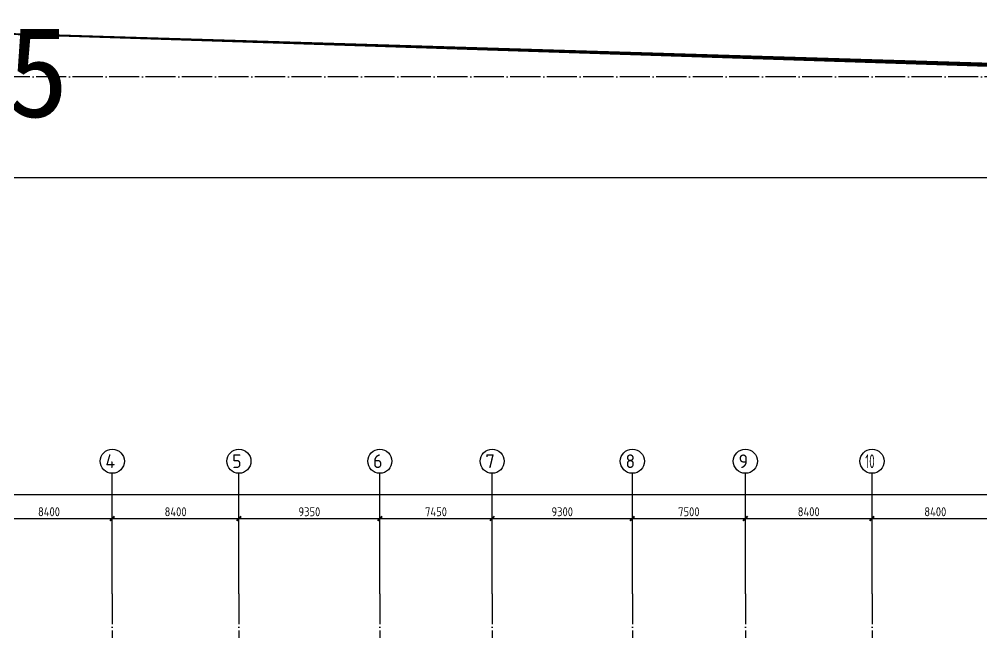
# Model space of a CAD drawing. Header units: inches. Extents: x 0 to 1813292486, y 0 to 3473589894.
# Drawn here: x 600441714 to 600505566, y 3473301120 to 3473341793 of the extents above; entities that cross this region are included whole.
import ezdxf
from ezdxf.enums import TextEntityAlignment as Align

# ---------------------------------------------------------------- set-up
doc = ezdxf.new("R2010")
doc.units = ezdxf.units.IN
doc.header["$LTSCALE"] = 1000
doc.header["$MEASUREMENT"] = 0
doc.linetypes.add('AX-MALL-GIRD-200$0$DOTE', pattern=[2.4200000000000004, 2, -0.2, 0.02, -0.2])
for name, color, linetype in [('A-Anno-Note', 241, 'Continuous'), ('AX-MALL-DIM-P02$0$A-Anno-Dims', 3, 'Continuous'), ('AX-MALL-DIM-P02$0$A-Detl-Thin', 131, 'Continuous'), ('AX-MALL-GIRD-200$0$A-Grid', 222, 'AX-MALL-GIRD-200$0$DOTE'), ('AX-MALL-GIRD-200$0$A-Grid-Iden', 11, 'Continuous'), ('AX-MALL-P02-200$0$A-Anno-Note', 241, 'Continuous'), ('AX-MALL-P02-200$0$X-Tlbk', 4, 'Continuous'), ('AX-MALL-WALL-P02$0$A-Anno-Note', 241, 'Continuous'), ('AX-MALL-WALL-P02-QT$0$A-Wind', 4, 'Continuous'), ('AX-MALL-ZTKD-P02$0$A-Anno-Note', 241, 'Continuous'), ('AXIS_TEXT', 7, 'Continuous')]:
    doc.layers.add(name, color=color, linetype=linetype)
doc.layers.add('yichutu', color=7, linetype='Continuous', true_color=0xffffff, plot=False)
doc.styles.add('AX-MALL-DIM-P02$0$_TCH_DIM_T3', font='gbenor.shx')
doc.styles.add('AX-MALL-GIRD-200$0$_TCH_AXIS', font='gbenor.shx', dxfattribs={"bigfont": 'gbcbig.shx'})
doc.styles.add('AX-MALL-GIRD-200$0$_TCH_DIM_T3', font='gbenor.shx')
doc.styles.add('COMPLEX', font='gbenor.shx', dxfattribs={"bigfont": 'gbcbig.shx'})
doc.styles.add('宋体', font='', dxfattribs={"width": 0.7, "height": 5})
doc.styles.get('宋体').set_extended_font_data('SimSun')
doc.dimstyles.new('AX-MALL-DIM-P02$0$_TCH_ARCH&&180', dxfattribs={"dimtxt": 535.5, "dimasz": 270, "dimexe": 450, "dimexo": 450, "dimgap": 137.25, "dimtad": 1, "dimdec": 0, "dimzin": 0, "dimdsep": 46, "dimtxsty": 'AX-MALL-DIM-P02$0$_TCH_DIM_T3', "dimblk": 'AX-MALL-DIM-P02$0$_ArchTick', "dimcen": 0.09, "dimclrt": 7, "dimazin": 2, "dimtfac": 1, "dimtdec": 0, "dimtix": 1, "dimtmove": 2, "dimatfit": 3, "dimfxl": 500, "dimtolj": 1, "dimtzin": 0, "dimarcsym": 0})
doc.dimstyles.new('AX-MALL-GIRD-200$0$_TCH_ARCH&&200', dxfattribs={"dimtxt": 595, "dimasz": 300, "dimexe": 500, "dimexo": 500, "dimgap": 152.5, "dimtad": 1, "dimdec": 0, "dimzin": 0, "dimdsep": 46, "dimtxsty": 'AX-MALL-GIRD-200$0$_TCH_DIM_T3', "dimblk": 'AX-MALL-GIRD-200$0$_ArchTick', "dimcen": 0.09, "dimclrt": 7, "dimazin": 2, "dimtfac": 1, "dimtdec": 0, "dimtix": 1, "dimtmove": 2, "dimatfit": 3, "dimfxl": 500, "dimtolj": 1, "dimtzin": 0, "dimarcsym": 0})

# ---------------------------------------------------------------- blocks, each defined once
blk = doc.blocks.new('_AXISO')
blk.add_circle((0, 0), 0.5)
at = {"layer": 'AXIS_TEXT', "style": 'COMPLEX', "width": 1.041666666666667}
blk.add_attdef('A', text='', height=0.56, dxfattribs=at).set_placement((-0.25, -0.28), (0.25, -0.28), align=Align.FIT)
blk = doc.blocks.new('AX-MALL-GIRD-200$0$_ArchTick')
at = {"color": 0, "linetype": 'ByBlock', "const_width": 0.4}
blk.add_lwpolyline([(-0.5, -0.5), (0.5, 0.5)], dxfattribs=at)
blk = doc.blocks.new('*D359')
at = {"layer": 'AX-MALL-GIRD-200$0$A-Grid-Iden', "color": 0, "lineweight": -2, "transparency": 16777216}
for p, q in [((600267989.9262162, 3473213084.920611), (600270293.9389054, 3473219269.70238)), ((600270119.3924896, 3473218801.158306), (600595288.9794267, 3473097665.945708)), ((600593159.5131532, 3473091949.708013), (600595463.5258425, 3473098134.489782))]:
    blk.add_line(p, q, dxfattribs=at)
at = {"layer": 'AX-MALL-GIRD-200$0$A-Grid-Iden', "color": 0, "lineweight": -2, "transparency": 16777216, "xscale": 300, "yscale": 300, "zscale": 300}
for p, rotation in [((600270119.3924896, 3473218801.158306), 159.568161308997), ((600595288.9794267, 3473097665.945708), 339.568161308997)]:
    blk.add_blockref('AX-MALL-GIRD-200$0$_ArchTick', p, dxfattribs=dict(at, rotation=rotation))
at = {"layer": 'AX-MALL-GIRD-200$0$A-Grid-Iden', "color": 7, "transparency": 16777216, "insert": (600432861.2777324, 3473158655.241673), "char_height": 595, "attachment_point": 5, "rotation": 339.56816132295063, "style": 'AX-MALL-GIRD-200$0$_TCH_DIM_T3'}
blk.add_mtext('\\A1;347000', dxfattribs=at)
blk = doc.blocks.new('*D362')
at = {"layer": 'AX-MALL-GIRD-200$0$A-Grid-Iden', "color": 0, "lineweight": -2, "transparency": 16777216}
for p, q in [((600283733.0070825, 3473207220.161038), (600285478.471241, 3473211905.601772)), ((600285303.9248252, 3473211437.057698), (600293175.4652574, 3473208504.677912)), ((600291604.5475144, 3473204287.781251), (600293350.0116732, 3473208973.221986))]:
    blk.add_line(p, q, dxfattribs=at)
at = {"layer": 'AX-MALL-GIRD-200$0$A-Grid-Iden', "color": 0, "lineweight": -2, "transparency": 16777216, "xscale": 300, "yscale": 300, "zscale": 300}
for p, rotation in [((600285303.9248252, 3473211437.057698), 159.5681613083594), ((600293175.4652574, 3473208504.677912), 339.5681613083594)]:
    blk.add_blockref('AX-MALL-GIRD-200$0$_ArchTick', p, dxfattribs=dict(at, rotation=rotation))
at = {"layer": 'AX-MALL-GIRD-200$0$A-Grid-Iden', "color": 7, "transparency": 16777216, "insert": (600289396.7868154, 3473210392.557472), "char_height": 595, "attachment_point": 5, "rotation": 339.56816132295063, "style": 'AX-MALL-GIRD-200$0$_TCH_DIM_T3'}
blk.add_mtext('\\A1;8400', dxfattribs=at)
blk = doc.blocks.new('*D363')
at = {"layer": 'AX-MALL-GIRD-200$0$A-Grid-Iden', "color": 0, "lineweight": -2, "transparency": 16777216}
for p, q in [((600291604.5475146, 3473204287.781252), (600293350.0116733, 3473208973.221986)), ((600293175.4652573, 3473208504.677913), (600301047.0056913, 3473205572.298126)), ((600299476.0879486, 3473201355.401465), (600301221.5521073, 3473206040.8422))]:
    blk.add_line(p, q, dxfattribs=at)
at = {"layer": 'AX-MALL-GIRD-200$0$A-Grid-Iden', "color": 0, "lineweight": -2, "transparency": 16777216, "xscale": 300, "yscale": 300, "zscale": 300}
for p, rotation in [((600293175.4652573, 3473208504.677913), 159.5681613092855), ((600301047.0056913, 3473205572.298126), 339.5681613092855)]:
    blk.add_blockref('AX-MALL-GIRD-200$0$_ArchTick', p, dxfattribs=dict(at, rotation=rotation))
at = {"layer": 'AX-MALL-GIRD-200$0$A-Grid-Iden', "color": 7, "transparency": 16777216, "insert": (600297268.3272486, 3473207460.177686), "char_height": 595, "attachment_point": 5, "rotation": 339.56816132295063, "style": 'AX-MALL-GIRD-200$0$_TCH_DIM_T3'}
blk.add_mtext('\\A1;8400', dxfattribs=at)
blk = doc.blocks.new('*D364')
at = {"layer": 'AX-MALL-GIRD-200$0$A-Grid-Iden', "color": 0, "lineweight": -2, "transparency": 16777216}
for p, q in [((600299476.0879483, 3473201355.401465), (600301221.5521069, 3473206040.842199)), ((600301047.005691, 3473205572.298125), (600309808.7798631, 3473202308.280149)), ((600308237.8621204, 3473198091.383489), (600309983.3262789, 3473202776.824223))]:
    blk.add_line(p, q, dxfattribs=at)
at = {"layer": 'AX-MALL-GIRD-200$0$A-Grid-Iden', "color": 0, "lineweight": -2, "transparency": 16777216, "xscale": 300, "yscale": 300, "zscale": 300}
for p, rotation in [((600301047.005691, 3473205572.298125), 159.5681613086145), ((600309808.7798631, 3473202308.280149), 339.5681613086145)]:
    blk.add_blockref('AX-MALL-GIRD-200$0$_ArchTick', p, dxfattribs=dict(at, rotation=rotation))
at = {"layer": 'AX-MALL-GIRD-200$0$A-Grid-Iden', "color": 7, "transparency": 16777216, "insert": (600305584.9845514, 3473204361.978803), "char_height": 595, "attachment_point": 5, "rotation": 339.5681613017562, "style": 'AX-MALL-GIRD-200$0$_TCH_DIM_T3'}
blk.add_mtext('\\A1;9350', dxfattribs=at)
blk = doc.blocks.new('*D365')
at = {"layer": 'AX-MALL-GIRD-200$0$A-Grid-Iden', "color": 0, "lineweight": -2, "transparency": 16777216}
for p, q in [((600308237.8621207, 3473198091.383489), (600309983.3262793, 3473202776.824223)), ((600309808.7798632, 3473202308.280149), (600316790.086557, 3473199707.538553)), ((600315219.1688145, 3473195490.641892), (600316964.6329731, 3473200176.082626))]:
    blk.add_line(p, q, dxfattribs=at)
at = {"layer": 'AX-MALL-GIRD-200$0$A-Grid-Iden', "color": 0, "lineweight": -2, "transparency": 16777216, "xscale": 300, "yscale": 300, "zscale": 300}
for p, rotation in [((600309808.7798632, 3473202308.280149), 159.5681613087634), ((600316790.086557, 3473199707.538553), 339.5681613087634)]:
    blk.add_blockref('AX-MALL-GIRD-200$0$_ArchTick', p, dxfattribs=dict(at, rotation=rotation))
at = {"layer": 'AX-MALL-GIRD-200$0$A-Grid-Iden', "color": 7, "transparency": 16777216, "insert": (600313456.5249845, 3473201429.599017), "char_height": 595, "attachment_point": 5, "rotation": 339.56816132295063, "style": 'AX-MALL-GIRD-200$0$_TCH_DIM_T3'}
blk.add_mtext('\\A1;7450', dxfattribs=at)
blk = doc.blocks.new('*D366')
at = {"layer": 'AX-MALL-GIRD-200$0$A-Grid-Iden', "color": 0, "lineweight": -2, "transparency": 16777216}
for p, q in [((600315219.1688145, 3473195490.641892), (600316964.6329728, 3473200176.082627)), ((600316790.086557, 3473199707.538553), (600325505.0063218, 3473196460.975219)), ((600323934.088579, 3473192244.078558), (600325679.5527376, 3473196929.519292))]:
    blk.add_line(p, q, dxfattribs=at)
at = {"layer": 'AX-MALL-GIRD-200$0$A-Grid-Iden', "color": 0, "lineweight": -2, "transparency": 16777216, "xscale": 300, "yscale": 300, "zscale": 300}
for p, rotation in [((600316790.086557, 3473199707.538553), 159.5681613095151), ((600325505.0063218, 3473196460.975219), 339.5681613095151)]:
    blk.add_blockref('AX-MALL-GIRD-200$0$_ArchTick', p, dxfattribs=dict(at, rotation=rotation))
at = {"layer": 'AX-MALL-GIRD-200$0$A-Grid-Iden', "color": 7, "transparency": 16777216, "insert": (600321304.6382135, 3473198505.946552), "char_height": 595, "attachment_point": 5, "rotation": 339.56816132295063, "style": 'AX-MALL-GIRD-200$0$_TCH_DIM_T3'}
blk.add_mtext('\\A1;9300', dxfattribs=at)
blk = doc.blocks.new('*D367')
at = {"layer": 'AX-MALL-GIRD-200$0$A-Grid-Iden', "color": 0, "lineweight": -2, "transparency": 16777216}
for p, q in [((600323934.0885789, 3473192244.078557), (600325679.5527377, 3473196929.519292)), ((600325505.0063219, 3473196460.975219), (600332533.1674238, 3473193842.778981)), ((600330962.2496811, 3473189625.88232), (600332707.7138397, 3473194311.323054))]:
    blk.add_line(p, q, dxfattribs=at)
at = {"layer": 'AX-MALL-GIRD-200$0$A-Grid-Iden', "color": 0, "lineweight": -2, "transparency": 16777216, "xscale": 300, "yscale": 300, "zscale": 300}
for p, rotation in [((600325505.0063219, 3473196460.975219), 159.5681613092353), ((600332533.1674238, 3473193842.778981), 339.5681613092353)]:
    blk.add_blockref('AX-MALL-GIRD-200$0$_ArchTick', p, dxfattribs=dict(at, rotation=rotation))
at = {"layer": 'AX-MALL-GIRD-200$0$A-Grid-Iden', "color": 7, "transparency": 16777216, "insert": (600329176.1786469, 3473195573.566766), "char_height": 595, "attachment_point": 5, "rotation": 339.5681613017562, "style": 'AX-MALL-GIRD-200$0$_TCH_DIM_T3'}
blk.add_mtext('\\A1;7500', dxfattribs=at)
blk = doc.blocks.new('*D368')
at = {"layer": 'AX-MALL-GIRD-200$0$A-Grid-Iden', "color": 0, "lineweight": -2, "transparency": 16777216}
for p, q in [((600330962.2496814, 3473189625.88232), (600332707.7138397, 3473194311.323054)), ((600332533.1674238, 3473193842.778981), (600340404.7078563, 3473190910.399195)), ((600338833.7901138, 3473186693.502534), (600340579.2542721, 3473191378.943268))]:
    blk.add_line(p, q, dxfattribs=at)
at = {"layer": 'AX-MALL-GIRD-200$0$A-Grid-Iden', "color": 0, "lineweight": -2, "transparency": 16777216, "xscale": 300, "yscale": 300, "zscale": 300}
for p, rotation in [((600332533.1674238, 3473193842.778981), 159.5681613089271), ((600340404.7078563, 3473190910.399195), 339.5681613089271)]:
    blk.add_blockref('AX-MALL-GIRD-200$0$_ArchTick', p, dxfattribs=dict(at, rotation=rotation))
at = {"layer": 'AX-MALL-GIRD-200$0$A-Grid-Iden', "color": 7, "transparency": 16777216, "insert": (600336626.0294138, 3473192798.278753), "char_height": 595, "attachment_point": 5, "rotation": 339.56816132295063, "style": 'AX-MALL-GIRD-200$0$_TCH_DIM_T3'}
blk.add_mtext('\\A1;8400', dxfattribs=at)
blk = doc.blocks.new('*D369')
at = {"layer": 'AX-MALL-GIRD-200$0$A-Grid-Iden', "color": 0, "lineweight": -2, "transparency": 16777216}
for p, q in [((600338833.7901137, 3473186693.502534), (600340579.2542722, 3473191378.943268)), ((600340404.7078564, 3473190910.399195), (600348276.248289, 3473187978.019409)), ((600346705.330546, 3473183761.122748), (600348450.7947048, 3473188446.563482))]:
    blk.add_line(p, q, dxfattribs=at)
at = {"layer": 'AX-MALL-GIRD-200$0$A-Grid-Iden', "color": 0, "lineweight": -2, "transparency": 16777216, "xscale": 300, "yscale": 300, "zscale": 300}
for p, rotation in [((600340404.7078564, 3473190910.399195), 159.5681613094948), ((600348276.248289, 3473187978.019409), 339.5681613094948)]:
    blk.add_blockref('AX-MALL-GIRD-200$0$_ArchTick', p, dxfattribs=dict(at, rotation=rotation))
at = {"layer": 'AX-MALL-GIRD-200$0$A-Grid-Iden', "color": 7, "transparency": 16777216, "insert": (600344497.5698467, 3473189865.898968), "char_height": 595, "attachment_point": 5, "rotation": 339.5681613017562, "style": 'AX-MALL-GIRD-200$0$_TCH_DIM_T3'}
blk.add_mtext('\\A1;8400', dxfattribs=at)
blk = doc.blocks.new('*D370')
at = {"layer": 'AX-MALL-GIRD-200$0$A-Grid-Iden', "color": 0, "lineweight": -2, "transparency": 16777216}
for p, q in [((600346705.3305463, 3473183761.122748), (600348450.7947048, 3473188446.563482)), ((600348276.2482888, 3473187978.019408), (600356147.7887223, 3473185045.639622)), ((600354576.8709795, 3473180828.742961), (600356322.3351383, 3473185514.183695))]:
    blk.add_line(p, q, dxfattribs=at)
at = {"layer": 'AX-MALL-GIRD-200$0$A-Grid-Iden', "color": 0, "lineweight": -2, "transparency": 16777216, "xscale": 300, "yscale": 300, "zscale": 300}
for p, rotation in [((600348276.2482888, 3473187978.019408), 159.5681613081501), ((600356147.7887223, 3473185045.639622), 339.5681613081501)]:
    blk.add_blockref('AX-MALL-GIRD-200$0$_ArchTick', p, dxfattribs=dict(at, rotation=rotation))
at = {"layer": 'AX-MALL-GIRD-200$0$A-Grid-Iden', "color": 7, "transparency": 16777216, "insert": (600352369.1102798, 3473186933.519182), "char_height": 595, "attachment_point": 5, "rotation": 339.56816132295063, "style": 'AX-MALL-GIRD-200$0$_TCH_DIM_T3'}
blk.add_mtext('\\A1;8400', dxfattribs=at)
blk = doc.blocks.new('AX-MALL-DIM-P02$0$_ArchTick')
at = {"color": 0, "linetype": 'ByBlock', "const_width": 0.4}
blk.add_lwpolyline([(-0.5, -0.5), (0.5, 0.5)], dxfattribs=at)
blk = doc.blocks.new('*D1101')
at = {"layer": 'AX-MALL-DIM-P02$0$A-Anno-Dims', "color": 0, "lineweight": -2, "transparency": 16777216}
for p, q in [((600287407.3304473, 3473193020.971786), (600287864.4085702, 3473194247.930027)), ((600287707.3167428, 3473193826.24038), (600311321.9368297, 3473185029.098092)), ((600311021.9505342, 3473184223.829497), (600311479.0286571, 3473185450.787738))]:
    blk.add_line(p, q, dxfattribs=at)
at = {"layer": 'AX-MALL-DIM-P02$0$A-Anno-Dims', "color": 0, "lineweight": -2, "transparency": 16777216, "xscale": 270, "yscale": 270, "zscale": 270}
for p, rotation in [((600287707.3167428, 3473193826.24038), 159.5681541032231), ((600311321.9368297, 3473185029.098092), 339.5681541032231)]:
    blk.add_blockref('AX-MALL-DIM-P02$0$_ArchTick', p, dxfattribs=dict(at, rotation=rotation))
at = {"layer": 'AX-MALL-DIM-P02$0$A-Anno-Dims', "color": 7, "transparency": 16777216, "insert": (600299656.0094309, 3473189807.189918), "char_height": 535.5, "attachment_point": 5, "rotation": 339.5681541032231, "style": 'AX-MALL-DIM-P02$0$_TCH_DIM_T3'}
blk.add_mtext('\\A1;25200', dxfattribs=at)
blk = doc.blocks.new('*D1107')
at = {"layer": 'AX-MALL-DIM-P02$0$A-Anno-Dims', "color": 0, "lineweight": -2, "transparency": 16777216}
for p, q in [((600337892.9493351, 3473174213.590119), (600338350.027458, 3473175440.548359)), ((600338192.9356308, 3473175018.858713), (600366422.7174414, 3473164502.432598)), ((600366122.7311455, 3473163697.164003), (600366579.8092686, 3473164924.122244))]:
    blk.add_line(p, q, dxfattribs=at)
at = {"layer": 'AX-MALL-DIM-P02$0$A-Anno-Dims', "color": 0, "lineweight": -2, "transparency": 16777216, "xscale": 270, "yscale": 270, "zscale": 270}
for p, rotation in [((600338192.9356308, 3473175018.858713), 159.5681541031688), ((600366422.7174414, 3473164502.432598), 339.5681541031688)]:
    blk.add_blockref('AX-MALL-DIM-P02$0$_ArchTick', p, dxfattribs=dict(at, rotation=rotation))
at = {"layer": 'AX-MALL-DIM-P02$0$A-Anno-Dims', "color": 7, "transparency": 16777216, "insert": (600352449.2091802, 3473170140.166337), "char_height": 535.5, "attachment_point": 5, "rotation": 339.56815410316875, "style": 'AX-MALL-DIM-P02$0$_TCH_DIM_T3'}
blk.add_mtext('\\A1;30125', dxfattribs=at)
blk = doc.blocks.new('yct-2230-841-446111.5-168242.05-200.05-7.0')
at = {"layer": 'yichutu', "color": 7, "true_color": 0xffffff}
blk.add_lwpolyline([(0, 0), (0, 168242.05), (446111.5, 168242.05), (446111.5, 0)], close=True, dxfattribs=at)
at = {"layer": 'yichutu', "color": 7, "true_color": 0xffffff, "style": '宋体'}
blk.add_text('A0+7/8 1:200.05', height=6001.5, dxfattribs=at).set_placement((0, 172243.05))
blk = doc.blocks.new('AX-MALL-GIRD-200')
at = {"layer": 'AX-MALL-GIRD-200$0$A-Grid'}
for p, q in [((600291430.0010993, 3473203819.237178), (600252700.4621501, 3473099855.510097)), ((600299301.5415328, 3473200886.857392), (600260572.0025835, 3473096923.130311)), ((600308063.3157052, 3473197622.839416), (600269333.7767559, 3473093659.112334)), ((600315044.6223986, 3473195022.09782), (600276315.0834494, 3473091058.370738)), ((600323759.5421638, 3473191775.534485), (600285030.0032144, 3473087811.807404)), ((600330787.703265, 3473189157.338247), (600292058.1643155, 3473085193.611165)), ((600338659.2436979, 3473186224.958461), (600299929.7047486, 3473082261.23138))]:
    blk.add_line(p, q, dxfattribs=at)
blk.add_lwpolyline([(600121810.723207, 3473109514.681516), (600627098.0007555, 3472921280.343968), (600690585.7046146, 3473091703.708048), (600185298.4270658, 3473279938.045597)], close=True, dxfattribs=at)
at = {"layer": 'AX-MALL-GIRD-200$0$A-Grid-Iden'}
for p, q in [((600291430.0010995, 3473203819.237178), (600294222.743753, 3473211315.942352)), ((600299301.5415328, 3473200886.857391), (600302094.2841862, 3473208383.562566)), ((600308063.3157052, 3473197622.839415), (600310856.0583587, 3473205119.54459)), ((600315044.6223986, 3473195022.097819), (600317837.3650521, 3473202518.802993)), ((600323759.5421637, 3473191775.534484), (600326552.2848172, 3473199272.239659)), ((600330787.703265, 3473189157.338246), (600333580.4459184, 3473196654.043421)), ((600338659.2436979, 3473186224.95846), (600341451.9863514, 3473193721.663635))]:
    blk.add_line(p, q, dxfattribs=at)
ref = blk.add_blockref('_AXISO', (600294502.0180184, 3473212065.61287), dxfattribs=dict(at, xscale=1600, yscale=1600, zscale=1600))
ref.add_attrib('A', '4', dxfattribs={"height": 905.0966799187808, "rotation": 339.5681613156389, "style": 'AX-MALL-GIRD-200$0$_TCH_AXIS', "width": 1.049999999937652}).set_placement((600293919.9589515, 3473211799.516566), (600294513.6677108, 3473211578.342632), align=Align.FIT)
ref = blk.add_blockref('_AXISO', (600302373.5584517, 3473209133.233083), dxfattribs=dict(at, xscale=1600, yscale=1600, zscale=1600))
ref.add_attrib('A', '5', dxfattribs={"height": 905.0966799187808, "rotation": 339.5681613118755, "style": 'AX-MALL-GIRD-200$0$_TCH_AXIS', "width": 1.049999999752518}).set_placement((600301791.4993851, 3473208867.13678), (600302385.2081443, 3473208645.962846), align=Align.FIT)
ref = blk.add_blockref('_AXISO', (600311135.3326241, 3473205869.215107), dxfattribs=dict(at, xscale=1600, yscale=1600, zscale=1600))
ref.add_attrib('A', '6', dxfattribs={"height": 905.0966799187808, "rotation": 339.5681613231658, "style": 'AX-MALL-GIRD-200$0$_TCH_AXIS', "width": 1.050000000307921}).set_placement((600310553.2735572, 3473205603.118804), (600311146.9823167, 3473205381.94487), align=Align.FIT)
ref = blk.add_blockref('_AXISO', (600318116.6393175, 3473203268.473511), dxfattribs=dict(at, xscale=1600, yscale=1600, zscale=1600))
ref.add_attrib('A', '7', dxfattribs={"height": 905.0966799187808, "rotation": 339.5681613156389, "style": 'AX-MALL-GIRD-200$0$_TCH_AXIS', "width": 1.049999999937652}).set_placement((600317534.580251, 3473203002.377207), (600318128.2890103, 3473202781.203273), align=Align.FIT)
ref = blk.add_blockref('_AXISO', (600326831.5590826, 3473200021.910176), dxfattribs=dict(at, xscale=1600, yscale=1600, zscale=1600))
ref.add_attrib('A', '8', dxfattribs={"height": 905.0966799187808, "rotation": 339.5681613156389, "style": 'AX-MALL-GIRD-200$0$_TCH_AXIS', "width": 1.049999999937653}).set_placement((600326249.5000157, 3473199755.813873), (600326843.208775, 3473199534.639939), align=Align.FIT)
ref = blk.add_blockref('_AXISO', (600333859.7201838, 3473197403.713938), dxfattribs=dict(at, xscale=1600, yscale=1600, zscale=1600))
ref.add_attrib('A', '9', dxfattribs={"height": 905.0966799187808, "rotation": 339.5681613118755, "style": 'AX-MALL-GIRD-200$0$_TCH_AXIS', "width": 1.049999999752518}).set_placement((600333277.6611173, 3473197137.617634), (600333871.3698765, 3473196916.4437), align=Align.FIT)
ref = blk.add_blockref('_AXISO', (600341731.2606168, 3473194471.334152), dxfattribs=dict(at, xscale=1600, yscale=1600, zscale=1600))
ref.add_attrib('A', '10', dxfattribs={"height": 905.0966799187808, "rotation": 339.5681613231658, "style": 'AX-MALL-GIRD-200$0$_TCH_AXIS', "width": 0.5250000001539602}).set_placement((600341149.20155, 3473194205.237849), (600341742.9103096, 3473193984.063915), align=Align.FIT)
for base, p1, p2, angle, picture, middle, turn in [((600595288.9794267, 3473097665.945708), (600267815.3798003, 3473212616.376537), (600592984.9667375, 3473091481.163939), 339.568161308997, '*D359', (600432861.2777324, 3473158655.241673), 339.5681613229506), ((600293175.4652574, 3473208504.677912), (600283558.4606665, 3473206751.616964), (600291430.0010988, 3473203819.237178), 339.56816130835944, '*D362', (600289396.7868154, 3473210392.557472), 339.5681613229506), ((600301047.0056913, 3473205572.298126), (600291430.0010989, 3473203819.237178), (600299301.5415328, 3473200886.857392), 339.56816131233336, '*D363', (600297268.3272486, 3473207460.177686), 339.5681613229506), ((600309808.7798631, 3473202308.280149), (600299301.5415326, 3473200886.857392), (600308063.3157048, 3473197622.839416), 339.5681613113527, '*D364', (600305584.9845514, 3473204361.978803), 339.5681613017562), ((600316790.086557, 3473199707.538553), (600308063.3157048, 3473197622.839416), (600315044.6223986, 3473195022.097819), 339.56816130189037, '*D365', (600313456.5249845, 3473201429.599017), 339.5681613229506), ((600325505.0063218, 3473196460.975219), (600315044.6223987, 3473195022.097819), (600323759.5421634, 3473191775.534485), 339.568161312268, '*D366', (600321304.6382135, 3473198505.946552), 339.5681613229506), ((600332533.1674238, 3473193842.778981), (600323759.5421634, 3473191775.534485), (600330787.7032653, 3473189157.338247), 339.5681613092353, '*D367', (600329176.1786469, 3473195573.566766), 339.5681613017562), ((600340404.7078563, 3473190910.399195), (600330787.7032653, 3473189157.338247), (600338659.2436978, 3473186224.958461), 339.56816130892713, '*D368', (600336626.0294138, 3473192798.278753), 339.5681613229506), ((600348276.248289, 3473187978.019409), (600338659.2436978, 3473186224.958461), (600346530.7841305, 3473183292.578675), 339.5681613094948, '*D369', (600344497.5698467, 3473189865.898968), 339.5681613017562), ((600356147.7887223, 3473185045.639622), (600346530.7841303, 3473183292.578675), (600354402.3245637, 3473180360.198888), 339.56816130510225, '*D370', (600352369.1102798, 3473186933.519182), 339.5681613229506)]:
    dim = blk.add_linear_dim(base=base, p1=p1, p2=p2, angle=angle, dimstyle='AX-MALL-GIRD-200$0$_TCH_ARCH&&200', override={"dimgap": 0}, dxfattribs=at)
    dim.commit()
    dim.dimension.update_dxf_attribs({"geometry": picture, "text_midpoint": middle, "dimtype": 129, "text_rotation": turn})
blk = doc.blocks.new('AX-MALL-WALL-P02-QT')
at = {"layer": 'AX-MALL-WALL-P02-QT$0$A-Wind'}
blk.add_blockref('AX-MALL-GIRD-200', (0, 0), dxfattribs=at)
blk = doc.blocks.new('AX-MALL-WALL-P02')
at = {"layer": 'AX-MALL-WALL-P02$0$A-Anno-Note'}
blk.add_blockref('AX-MALL-WALL-P02-QT', (0, 0), dxfattribs=at)
blk = doc.blocks.new('AX-MALL-ZTKD-P02')
at = {"layer": 'AX-MALL-ZTKD-P02$0$A-Anno-Note'}
blk.add_blockref('AX-MALL-GIRD-200', (0, 0), dxfattribs=at)
blk = doc.blocks.new('AX-MALL-DIM-P02')
at = {"layer": 'AX-MALL-DIM-P02$0$A-Detl-Thin'}
blk.add_blockref('AX-MALL-ZTKD-P02', (-2.384185791015625e-06, 9.5367431640625e-07), dxfattribs=at)
at = {"layer": 'AX-MALL-DIM-P02$0$A-Anno-Dims'}
for p1, p2, distance, picture, middle in [((600287250.2386198, 3473192599.28214), (600310864.8587068, 3473183802.139851), 1309.330720450372, '*D1101', (600299656.0094309, 3473189807.189918)), ((600337735.8575076, 3473173791.900472), (600365965.6393181, 3473163275.474357), 1309.3307206168333, '*D1107', (600352449.2091802, 3473170140.166337))]:
    dim = blk.add_aligned_dim(p1=p1, p2=p2, distance=distance, dimstyle='AX-MALL-DIM-P02$0$_TCH_ARCH&&180', dxfattribs=at)
    dim.commit()
    dim.dimension.update_dxf_attribs({"geometry": picture, "text_midpoint": middle})
blk = doc.blocks.new('AX-MALL-P02-200')
at = {"layer": 'AX-MALL-P02-200$0$A-Anno-Note'}
blk.add_blockref('AX-MALL-WALL-P02', (0, 0), dxfattribs=at)
at = {"layer": 'AX-MALL-P02-200$0$X-Tlbk'}
blk.add_lwpolyline([(600182351.0824882, 3473094412.306256), (600600292.3959695, 3472938716.903233), (600659009.8102252, 3473096335.129436), (600241068.4967592, 3473252030.532459)], close=True, dxfattribs=at)
at = {"layer": 'AX-MALL-P02-200$0$X-Tlbk', "const_width": 200}
blk.add_lwpolyline([(600187734.7089074, 3473094541.018292), (600599116.4053686, 3472941289.265293), (600656437.4483023, 3473095159.138958), (600245055.7518562, 3473248410.891957)], close=True, dxfattribs=at)
at = {"layer": 'AX-MALL-P02-200$0$A-Anno-Note'}
blk.add_blockref('AX-MALL-DIM-P02', (0, 0), dxfattribs=at)

msp = doc.modelspace()

# ---------------------------------------------------------------- block references
at = {"layer": 'A-Anno-Note', "rotation": 20.43183869077545}
msp.add_blockref('AX-MALL-P02-200', (1250392458.527329, 9048125.682563305), dxfattribs=at)

# ---------------------------------------------------------------- next in the draw order: block references
at = {"layer": 'yichutu'}
msp.add_blockref('yct-2230-841-446111.5-168242.05-200.05-7.0', (600383765.8413509, 3473163066.459832), dxfattribs=at)

doc.saveas('drawing.dxf')
